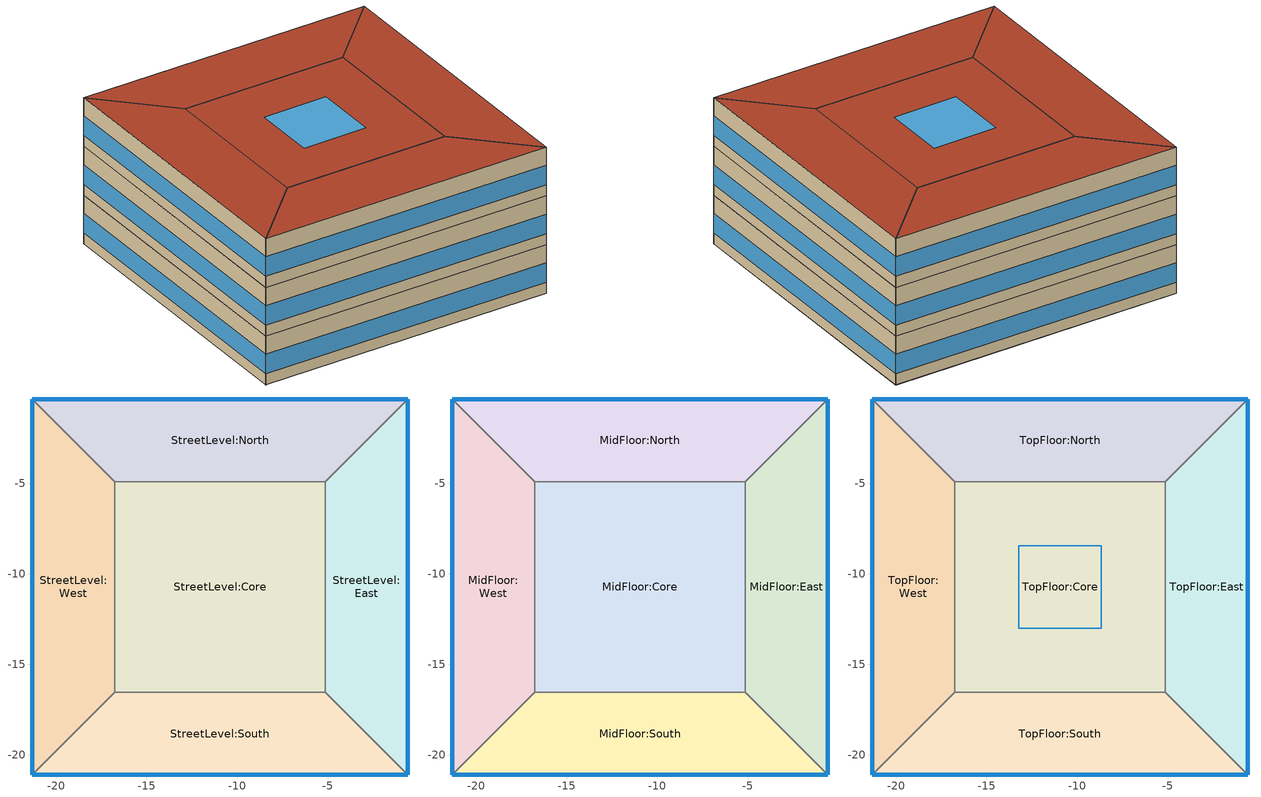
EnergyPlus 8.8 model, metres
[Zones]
StreetLevel:East
 floor adiabatic (InteriorFloor): -0.57,-21.11 -5.15,-16.54 -5.15,-4.91 -0.57,-0.33 z0
 wall outside (EastWall): -0.57,-21.11 -0.57,-0.33 z0:3.5
 wall to StreetLevel:North (InteriorWalls): -0.57,-0.33 -5.15,-4.91 z0:3.5
 wall to StreetLevel:Core (InteriorWalls): -5.15,-4.91 -5.15,-16.54 z0:3.5
 wall to StreetLevel:South (InteriorWalls): -5.15,-16.54 -0.57,-21.11 z0:3.5
 window (EastWindows): -0.57,-21.1 -0.57,-0.35 z0.8:2.2
StreetLevel:Core
 floor adiabatic (InteriorFloor): -5.15,-16.54 -16.78,-16.54 -16.78,-4.91 -5.15,-4.91 z0
 wall to StreetLevel:North (InteriorWalls): -5.15,-4.91 -16.78,-4.91 z0:3.5
 wall to StreetLevel:West (InteriorWalls): -16.78,-4.91 -16.78,-16.54 z0:3.5
 wall to StreetLevel:South (InteriorWalls): -16.78,-16.54 -5.15,-16.54 z0:3.5
StreetLevel:West
 floor adiabatic (InteriorFloor): -21.35,-21.11 -21.35,-0.33 -16.78,-4.91 -16.78,-16.54 z0
 wall outside (WestWall): -21.35,-0.33 -21.35,-21.11 z0:3.5
 wall to StreetLevel:North (InteriorWalls): -16.78,-4.91 -21.35,-0.33 z0:3.5
 wall to StreetLevel:South (InteriorWalls): -21.35,-21.11 -16.78,-16.54 z0:3.5
 window (WestWindows): -21.35,-0.35 -21.35,-21.1 z0.8:2.2
StreetLevel:North
 floor adiabatic (InteriorFloor): -5.15,-4.91 -16.78,-4.91 -21.35,-0.33 -0.57,-0.33 z0
 wall outside (NorthWall): -0.57,-0.33 -21.35,-0.33 z0:3.5
 window (NorthWindows): -0.59,-0.33 -21.34,-0.33 z0.8:2.2
StreetLevel:South
 floor adiabatic (InteriorFloor): -0.57,-21.11 -21.35,-21.11 -16.78,-16.54 -5.15,-16.54 z0
 wall outside (SouthWall): -21.35,-21.11 -0.57,-21.11 z0:3.5
 window (SouthWindows): -21.34,-21.11 -0.59,-21.11 z0.8:2.2
MidFloor:East
 floor to StreetLevel:East (InteriorFloor): -0.57,-21.11 -5.15,-16.54 -5.15,-4.91 -0.57,-0.33 z3.5
 wall outside (EastWall): -0.57,-21.11 -0.57,-0.33 z3.5:7
 wall to MidFloor:North (InteriorWalls): -0.57,-0.33 -5.15,-4.91 z3.5:7
 wall to MidFloor:Core (InteriorWalls): -5.15,-4.91 -5.15,-16.54 z3.5:7
 wall to MidFloor:South (InteriorWalls): -5.15,-16.54 -0.57,-21.11 z3.5:7
 window (EastWindows): -0.57,-21.1 -0.57,-0.35 z4.3:5.7
MidFloor:Core
 floor to StreetLevel:Core (InteriorFloor): -5.15,-16.54 -16.78,-16.54 -16.78,-4.91 -5.15,-4.91 z3.5
 wall to MidFloor:North (InteriorWalls): -5.15,-4.91 -16.78,-4.91 z3.5:7
 wall to MidFloor:West (InteriorWalls): -16.78,-4.91 -16.78,-16.54 z3.5:7
 wall to MidFloor:South (InteriorWalls): -16.78,-16.54 -5.15,-16.54 z3.5:7
MidFloor:West
 floor to StreetLevel:West (InteriorFloor): -21.35,-21.11 -21.35,-0.33 -16.78,-4.91 -16.78,-16.54 z3.5
 wall outside (WestWall): -21.35,-0.33 -21.35,-21.11 z3.5:7
 wall to MidFloor:North (InteriorWalls): -16.78,-4.91 -21.35,-0.33 z3.5:7
 wall to MidFloor:South (InteriorWalls): -21.35,-21.11 -16.78,-16.54 z3.5:7
 window (WestWindows): -21.35,-0.35 -21.35,-21.1 z4.3:5.7
MidFloor:North
 floor to StreetLevel:North (InteriorFloor): -5.15,-4.91 -16.78,-4.91 -21.35,-0.33 -0.57,-0.33 z3.5
 wall outside (NorthWall): -0.57,-0.33 -21.35,-0.33 z3.5:7
 window (NorthWindows): -0.59,-0.33 -21.34,-0.33 z4.3:5.7
MidFloor:South
 floor to StreetLevel:South (InteriorFloor): -0.57,-21.11 -21.35,-21.11 -16.78,-16.54 -5.15,-16.54 z3.5
 wall outside (SouthWall): -21.35,-21.11 -0.57,-21.11 z3.5:7
 window (SouthWindows): -21.34,-21.11 -0.59,-21.11 z4.3:5.7
TopFloor:East
 floor to MidFloor:East (InteriorFloor): -0.57,-21.11 -5.15,-16.54 -5.15,-4.91 -0.57,-0.33 z7
 wall outside (EastWall): -0.57,-21.11 -0.57,-0.33 z7:10.5
 wall to TopFloor:North (InteriorWalls): -0.57,-0.33 -5.15,-4.91 z7:10.5
 wall to TopFloor:Core (InteriorWalls): -5.15,-4.91 -5.15,-16.54 z7:10.5
 wall to TopFloor:South (InteriorWalls): -5.15,-16.54 -0.57,-21.11 z7:10.5
 window (EastWindows): -0.57,-21.1 -0.57,-0.35 z7.8:9.2
 roof outside (Roof): -0.57,-21.11 -0.57,-0.33 -5.15,-4.91 -5.15,-16.54 z10.5
TopFloor:Core
 floor to MidFloor:Core (InteriorFloor): -5.15,-16.54 -16.78,-16.54 -16.78,-4.91 -5.15,-4.91 z7
 wall to TopFloor:North (InteriorWalls): -5.15,-4.91 -16.78,-4.91 z7:10.5
 wall to TopFloor:West (InteriorWalls): -16.78,-4.91 -16.78,-16.54 z7:10.5
 wall to TopFloor:South (InteriorWalls): -16.78,-16.54 -5.15,-16.54 z7:10.5
 roof outside (Roof): -16.78,-16.54 -5.15,-16.54 -5.15,-4.91 -16.78,-4.91 z10.5
 skylight (Skylights): -13.25,-13.01 -8.68,-13.01 -8.68,-8.44 -13.25,-8.44 z10.5
TopFloor:West
 floor to MidFloor:West (InteriorCeiling): -21.35,-21.11 -21.35,-0.33 -16.78,-4.91 -16.78,-16.54 z7
 wall outside (WestWall): -21.35,-0.33 -21.35,-21.11 z7:10.5
 wall to TopFloor:North (InteriorWalls): -16.78,-4.91 -21.35,-0.33 z7:10.5
 wall to TopFloor:South (InteriorWalls): -21.35,-21.11 -16.78,-16.54 z7:10.5
 window (WestWindows): -21.35,-0.35 -21.35,-21.1 z7.8:9.2
 roof outside (Roof): -21.35,-21.11 -16.78,-16.54 -16.78,-4.91 -21.35,-0.33 z10.5
TopFloor:North
 floor to MidFloor:North (InteriorFloor): -5.15,-4.91 -16.78,-4.91 -21.35,-0.33 -0.57,-0.33 z7
 wall outside (NorthWall): -0.57,-0.33 -21.35,-0.33 z7:10.5
 window (NorthWindows): -0.59,-0.33 -21.34,-0.33 z7.8:9.2
 roof outside (Roof): -16.78,-4.91 -5.15,-4.91 -0.57,-0.33 -21.35,-0.33 z10.5
TopFloor:South
 floor to MidFloor:South (InteriorFloor): -0.57,-21.11 -21.35,-21.11 -16.78,-16.54 -5.15,-16.54 z7
 wall outside (SouthWall): -21.35,-21.11 -0.57,-21.11 z7:10.5
 window (SouthWindows): -21.34,-21.11 -0.59,-21.11 z7.8:9.2
 roof outside (Roof): -21.35,-21.11 -0.57,-21.11 -5.15,-16.54 -16.78,-16.54 z10.5
[Building]
jE+: North Axis {deg}=0; Terrain=Urban; Loads Convergence Tolerance Value=0.04; Temperature Convergence Tolerance Value {deltaC}=0.4; Solar Distribution=FullInteriorAndExteriorWithReflections; Maximum Number of Warmup Days=365; Minimum Number of Warmup Days=6
[SizingPeriod:WeatherFileConditionType] Day of Week for Start Day=Monday; Use Weather File Daylight Saving Period=Yes; Use Weather File Rain and Snow Indicators=Yes
Name | Period Selection
Typical Summer | SummerTypical
Typical Winter | WinterTypical
[Site:GroundReflectance:SnowModifier]
2, 2
[Material] Thermal Absorptance=0.9
Name | Roughness | Thickness {m} | Conductivity {W/m-K} | Density {kg/m3} | Specific Heat {J/kg-K} | Solar Absorptance | Visible Absorptance
BioPCMDSCM27Q23; BioPCMDSCM27Q25; BioPCMDSCM27Q27 | VeryRough | 0.011 | 0.2 | 235 | 1970 | 0.1 | 0.5
OutsideRoof_BaselineLowSlopeRoof_SRI78 | VeryRough | 0.005 | 0.5 | 500 | 500 | 0.36 | 0.36
Gypsum Board | MediumSmooth | 0.0159 | 0.16 | 800 | 1090 | 0.7 | 0.7
FloorTile | MediumSmooth | 0.0127 | 0.057 | 700 | 590 | 0.7 | 0.7
CeilingTiles | Rough | 0.0008 | 0.056 | 380 | 1000 | 0.7 | 0.7
EIFS Or Stucco Finish | VeryRough | 0.0095 | 0.72 | 1856 | 840 | 0.7 | 0.7
Roof_Rigid_IEAD_CZ_2-8; DoubleT_Roof_Rigid_IEAD_CZ_2-8 | MediumRough | 0.01 | 0.00275 | 72 | 1680 | 0.7 | 0.7
OutboundciRigid-SFWall_CZ_4-8 | MediumRough | 0.0508 | 0.039 | 72 | 1680 | 0.7 | 0.7
NorthInboundCellularGlassSFWall_CZ_4-8; EastInboundCellularGlassSFWall_CZ_4-8; SouthInboundCellularGlassSFWall_CZ_4-8; WestInboundCellularGlassSFWall_CZ_4-8 | MediumRough | 0.0508 | 0.0384 | 136 | 750 | 0.7 | 0.7
NorthDoubleTInboundCellularGlassSFWall_CZ_4-8; EastDoubleTInboundCellularGlassSFWall_CZ_4-8; SouthDoubleTInboundCellularGlassSFWall_CZ_4-8; WestDoubleTInboundCellularGlassSFWall_CZ_4-8 | MediumRough | 0.1016 | 0.0384 | 136 | 750 | 0.7 | 0.7
BioPCMDSCM51Q23; BioPCMDSCM51Q25; BioPCMDSCM51Q27 | VeryRough | 0.020828 | 0.2 | 235 | 1970 | 0.1 | 0.5
[WindowMaterial:SimpleGlazingSystem]
Name | U-Factor {W/m2-K} | Solar Heat Gain Coefficient | Visible Transmittance
NorthTPTWindows; EastTPTWindows; SouthTPTWindows; WestTPTWindows | 2.56 | 0.25 | 0.36
NorthDoublePaneClearWindows; EastDoublePaneClearWindows; SouthDoublePaneClearWindows; WestDoublePaneClearWindows; Skylights | 3.12 | 0.4 | 0.55
[WindowMaterial:Blind]
BLIND: Slat Orientation=HORIZONTAL; Slat Width {m}=0.025; Slat Separation {m}=0.01875; Slat Thickness {m}=0.001; Slat Angle {deg}=45; Slat Conductivity {W/m-K}=0.1; Slat Beam Solar Transmittance=0; Front Side Slat Beam Solar Reflectance=0.7; Back Side Slat Beam Solar Reflectance=0.7; Slat Diffuse Solar Transmittance=0; Front Side Slat Diffuse Solar Reflectance=0.7; Back Side Slat Diffuse Solar Reflectance=0.7; Slat Beam Visible Transmittance=0; Front Side Slat Beam Visible Reflectance=0.5; Back Side Slat Beam Visible Reflectance=0.5; Slat Diffuse Visible Transmittance=0; Front Side Slat Diffuse Visible Reflectance=0.5; Back Side Slat Diffuse Visible Reflectance=0.5; Slat Infrared Hemispherical Transmittance=0; Front Side Slat Infrared Hemispherical Emissivity=0.9; Back Side Slat Infrared Hemispherical Emissivity=0.9; Blind to Glass Distance {m}=0.05; Blind Top Opening Multiplier=0.5; Blind Bottom Opening Multiplier=0.5; Blind Left Side Opening Multiplier=0; Blind Right Side Opening Multiplier=0; Minimum Slat Angle {deg}=5; Maximum Slat Angle {deg}=175
[MaterialProperty:PhaseChangeDualCurve] Hysteresis Method=CurveShift; Temperature Coefficient for Thermal Conductivity {W/m-K2}=0; Latent Heat of Fusion {J/kg}=200000; Liquid State Specific Heat {J/kg-K}=2000; High Temperature Difference of Melting Curve {deltaC}=1; Low Temperature Difference of Melting Curve {deltaC}=1; Latent Heat of Solidification {J/kg}=200000; Solid State Specific Heat {J/kg-K}=2000; High Temperature Difference of Freezing Curve {deltaC}=1; Low Temperature Difference of Freezing Curve {deltaC}=1
Name | Peak Melting Temperature {C} | Peak Freezing Temperature {C}
BioPCMDSCM27Q23; BioPCMDSCM51Q23 | 24 | 22
BioPCMDSCM27Q25; BioPCMDSCM51Q25 | 26 | 24
BioPCMDSCM27Q27; BioPCMDSCM51Q27 | 28 | 26
[Construction]
InteriorWalls: Gypsum Board, Gypsum Board
InteriorFloor: FloorTile, CeilingTiles
InteriorCeiling: CeilingTiles, FloorTile
Roof: OutsideRoof_BaselineLowSlopeRoof_SRI78, Roof_Rigid_IEAD_CZ_2-8, CeilingTiles
NorthWall: EIFS Or Stucco Finish, OutboundciRigid-SFWall_CZ_4-8, NorthInboundCellularGlassSFWall_CZ_4-8, Gypsum Board
EastWall: EIFS Or Stucco Finish, OutboundciRigid-SFWall_CZ_4-8, EastInboundCellularGlassSFWall_CZ_4-8, Gypsum Board
SouthWall: EIFS Or Stucco Finish, OutboundciRigid-SFWall_CZ_4-8, SouthInboundCellularGlassSFWall_CZ_4-8, Gypsum Board
WestWall: EIFS Or Stucco Finish, OutboundciRigid-SFWall_CZ_4-8, WestInboundCellularGlassSFWall_CZ_4-8, Gypsum Board
Roof_M27Q23: OutsideRoof_BaselineLowSlopeRoof_SRI78, Roof_Rigid_IEAD_CZ_2-8, BioPCMDSCM27Q23, CeilingTiles
NorthWall_M27Q23: EIFS Or Stucco Finish, OutboundciRigid-SFWall_CZ_4-8, NorthInboundCellularGlassSFWall_CZ_4-8, BioPCMDSCM27Q23, Gypsum Board
EastWall_M27Q23: EIFS Or Stucco Finish, OutboundciRigid-SFWall_CZ_4-8, EastInboundCellularGlassSFWall_CZ_4-8, BioPCMDSCM27Q23, Gypsum Board
SouthWall_M27Q23: EIFS Or Stucco Finish, OutboundciRigid-SFWall_CZ_4-8, SouthInboundCellularGlassSFWall_CZ_4-8, BioPCMDSCM27Q23, Gypsum Board
WestWall_M27Q23: EIFS Or Stucco Finish, OutboundciRigid-SFWall_CZ_4-8, WestInboundCellularGlassSFWall_CZ_4-8, BioPCMDSCM27Q23, Gypsum Board
Roof_DoubleR: OutsideRoof_BaselineLowSlopeRoof_SRI78, DoubleT_Roof_Rigid_IEAD_CZ_2-8, CeilingTiles
NorthWall_DoubleR: EIFS Or Stucco Finish, OutboundciRigid-SFWall_CZ_4-8, NorthDoubleTInboundCellularGlassSFWall_CZ_4-8, Gypsum Board
EastWall_DoubleR: EIFS Or Stucco Finish, OutboundciRigid-SFWall_CZ_4-8, EastDoubleTInboundCellularGlassSFWall_CZ_4-8, Gypsum Board
SouthWall_DoubleR: EIFS Or Stucco Finish, OutboundciRigid-SFWall_CZ_4-8, SouthDoubleTInboundCellularGlassSFWall_CZ_4-8, Gypsum Board
WestWall_DoubleR: EIFS Or Stucco Finish, OutboundciRigid-SFWall_CZ_4-8, WestDoubleTInboundCellularGlassSFWall_CZ_4-8, Gypsum Board
NorthTPTWindows: NorthTPTWindows
EastTPTWindows: EastTPTWindows
SouthTPTWindows: SouthTPTWindows
WestTPTWindows: WestTPTWindows
NorthWindows: NorthDoublePaneClearWindows
EastWindows: EastDoublePaneClearWindows
SouthWindows: SouthDoublePaneClearWindows
WestWindows: WestDoublePaneClearWindows
Roof_M27Q25: OutsideRoof_BaselineLowSlopeRoof_SRI78, Roof_Rigid_IEAD_CZ_2-8, BioPCMDSCM27Q25, CeilingTiles
NorthWall_M27Q25: EIFS Or Stucco Finish, OutboundciRigid-SFWall_CZ_4-8, NorthInboundCellularGlassSFWall_CZ_4-8, BioPCMDSCM27Q25, Gypsum Board
EastWall_M27Q25: EIFS Or Stucco Finish, OutboundciRigid-SFWall_CZ_4-8, EastInboundCellularGlassSFWall_CZ_4-8, BioPCMDSCM27Q25, Gypsum Board
SouthWall_M27Q25: EIFS Or Stucco Finish, OutboundciRigid-SFWall_CZ_4-8, SouthInboundCellularGlassSFWall_CZ_4-8, BioPCMDSCM27Q25, Gypsum Board
WestWall_M27Q25: EIFS Or Stucco Finish, OutboundciRigid-SFWall_CZ_4-8, WestInboundCellularGlassSFWall_CZ_4-8, BioPCMDSCM27Q25, Gypsum Board
Roof_M27Q27: OutsideRoof_BaselineLowSlopeRoof_SRI78, Roof_Rigid_IEAD_CZ_2-8, BioPCMDSCM27Q27, CeilingTiles
NorthWall_M27Q27: EIFS Or Stucco Finish, OutboundciRigid-SFWall_CZ_4-8, NorthInboundCellularGlassSFWall_CZ_4-8, BioPCMDSCM27Q27, Gypsum Board
EastWall_M27Q27: EIFS Or Stucco Finish, OutboundciRigid-SFWall_CZ_4-8, EastInboundCellularGlassSFWall_CZ_4-8, BioPCMDSCM27Q27, Gypsum Board
SouthWall_M27Q27: EIFS Or Stucco Finish, OutboundciRigid-SFWall_CZ_4-8, SouthInboundCellularGlassSFWall_CZ_4-8, BioPCMDSCM27Q27, Gypsum Board
WestWall_M27Q27: EIFS Or Stucco Finish, OutboundciRigid-SFWall_CZ_4-8, WestInboundCellularGlassSFWall_CZ_4-8, BioPCMDSCM27Q27, Gypsum Board
Roof_M51Q23: OutsideRoof_BaselineLowSlopeRoof_SRI78, OutboundciRigid-SFWall_CZ_4-8, BioPCMDSCM27Q23, CeilingTiles
NorthWall_M51Q23: EIFS Or Stucco Finish, OutboundciRigid-SFWall_CZ_4-8, NorthInboundCellularGlassSFWall_CZ_4-8, BioPCMDSCM51Q23, Gypsum Board
EastWall_M51Q23: EIFS Or Stucco Finish, OutboundciRigid-SFWall_CZ_4-8, EastInboundCellularGlassSFWall_CZ_4-8, BioPCMDSCM51Q23, Gypsum Board
SouthWall_M51Q23: EIFS Or Stucco Finish, OutboundciRigid-SFWall_CZ_4-8, SouthInboundCellularGlassSFWall_CZ_4-8, BioPCMDSCM51Q23, Gypsum Board
WestWall_M51Q23: EIFS Or Stucco Finish, OutboundciRigid-SFWall_CZ_4-8, WestInboundCellularGlassSFWall_CZ_4-8, BioPCMDSCM51Q23, Gypsum Board
Roof_M51Q25: OutsideRoof_BaselineLowSlopeRoof_SRI78, Roof_Rigid_IEAD_CZ_2-8, BioPCMDSCM51Q25, CeilingTiles
NorthWall_M51Q25: EIFS Or Stucco Finish, OutboundciRigid-SFWall_CZ_4-8, NorthInboundCellularGlassSFWall_CZ_4-8, BioPCMDSCM51Q25, Gypsum Board
EastWall_M51Q25: EIFS Or Stucco Finish, OutboundciRigid-SFWall_CZ_4-8, EastInboundCellularGlassSFWall_CZ_4-8, BioPCMDSCM51Q25, Gypsum Board
SouthWall_M51Q25: EIFS Or Stucco Finish, OutboundciRigid-SFWall_CZ_4-8, SouthInboundCellularGlassSFWall_CZ_4-8, BioPCMDSCM51Q25, Gypsum Board
WestWall_M51Q25: EIFS Or Stucco Finish, OutboundciRigid-SFWall_CZ_4-8, WestInboundCellularGlassSFWall_CZ_4-8, BioPCMDSCM51Q25, Gypsum Board
Roof_M51Q27: OutsideRoof_BaselineLowSlopeRoof_SRI78, OutboundciRigid-SFWall_CZ_4-8, BioPCMDSCM51Q27, CeilingTiles
NorthWall_M51Q27: EIFS Or Stucco Finish, OutboundciRigid-SFWall_CZ_4-8, NorthInboundCellularGlassSFWall_CZ_4-8, BioPCMDSCM51Q27, Gypsum Board
EastWall_M51Q27: EIFS Or Stucco Finish, OutboundciRigid-SFWall_CZ_4-8, EastInboundCellularGlassSFWall_CZ_4-8, BioPCMDSCM51Q27, Gypsum Board
SouthWall_M51Q27: EIFS Or Stucco Finish, OutboundciRigid-SFWall_CZ_4-8, SouthInboundCellularGlassSFWall_CZ_4-8, BioPCMDSCM51Q27, Gypsum Board
WestWall_M51Q27: EIFS Or Stucco Finish, OutboundciRigid-SFWall_CZ_4-8, WestInboundCellularGlassSFWall_CZ_4-8, BioPCMDSCM51Q27, Gypsum Board
Skylights: Skylights
[WindowProperty:ShadingControl] Shading Type=InteriorBlind; Shading Control Type=OnIfHighGlare; Shading Control Is Scheduled=No; Glare Control Is Active=Yes; Shading Device Material=BLIND; Type of Slat Angle Control for Blinds=BlockBeamSolar
NorthWindowsShades; EastWindowsShades; SouthWindowsShades; WestWindowsShades
[HeatBalanceSettings:ConductionFiniteDifference]
Difference Scheme=FullyImplicitFirstOrder; Space Discretization Constant=3; Relaxation Factor=1; Inside Face Surface Temperature Convergence Criteria=0.01
[Zone] Type=1; Multiplier=1; Volume {m3}=autocalculate; Floor Area {m2}=autocalculate; Zone Inside Convection Algorithm=TARP
StreetLevel:East; StreetLevel:Core; StreetLevel:West; StreetLevel:North; StreetLevel:South; MidFloor:East; MidFloor:Core; MidFloor:West; MidFloor:North; MidFloor:South; TopFloor:East; TopFloor:Core; TopFloor:West; TopFloor:North; TopFloor:South
[Daylighting:Controls] Total Daylighting Reference Points=1; Fraction of Zone Controlled by First Reference Point=1; Fraction of Zone Controlled by Second Reference Point=0; Illuminance Setpoint at First Reference Point {lux}=300; Illuminance Setpoint at Second Reference Point {lux}=300; Lighting Control Type=2; Glare Calculation Azimuth Angle of View Direction Clockwise from Zone y-Axis {deg}=0; Maximum Allowable Discomfort Glare Index=22; Number of Stepped Control Steps=2; Probability Lighting will be Reset When Needed in Manual Stepped Control=1
Name | X-Coordinate of First Reference Point {m} | Y-Coordinate of First Reference Point {m} | Z-Coordinate of First Reference Point {m}
StreetLevel:East | -2.36 | -10.223 | 0.8
StreetLevel:West | -18.567 | -10.223 | 0.8
StreetLevel:North | -10.464 | -2.119 | 0.8
StreetLevel:South | -10.464 | -18.327 | 0.8
MidFloor:East | -2.36 | -10.223 | 4.3
MidFloor:West | -18.567 | -10.223 | 4.3
MidFloor:North | -10.464 | -2.119 | 4.3
MidFloor:South | -10.464 | -18.327 | 4.3
TopFloor:East | -2.36 | -10.223 | 7.8
TopFloor:West | -18.567 | -10.223 | 7.8
TopFloor:North | -10.464 | -2.119 | 7.8
TopFloor:South | -10.464 | -18.327 | 7.8
[DesignSpecification:OutdoorAir]
Office_ASHRAE 62.1-Outdoor Air: Outdoor Air Method=Maximum; Outdoor Air Flow per Person {m3/s-person}=0.00236; Outdoor Air Flow per Zone Floor Area {m3/s-m2}=0.001016; Outdoor Air Flow Air Changes per Hour {1/hr}=0
[Sizing:Zone]
Offices: Zone Cooling Design Supply Air Temperature Input Method=SupplyAirTemperature; Zone Cooling Design Supply Air Temperature {C}=11.1111; Zone Heating Design Supply Air Temperature Input Method=SupplyAirTemperature; Zone Heating Design Supply Air Temperature {C}=43.3333; Zone Cooling Design Supply Air Humidity Ratio {kgWater/kgDryAir}=0.0077; Zone Heating Design Supply Air Humidity Ratio {kgWater/kgDryAir}=0.0156; Design Specification Outdoor Air Object=Office_ASHRAE 62.1-Outdoor Air; Zone Heating Sizing Factor=1; Zone Cooling Sizing Factor=1; Cooling Design Air Flow Method=DesignDay; Cooling Design Air Flow Rate {m3/s}=0; Heating Design Air Flow Method=DesignDay; Heating Design Air Flow Rate {m3/s}=0
[ZoneControl:Thermostat] Control Type Schedule=HVACTemplate-Always 4; Control 1=TemplateThermostat Dual SP Control
Name | Zone or ZoneList
StreetLevel:East Thermostat | StreetLevel:East
StreetLevel:Core Thermostat | StreetLevel:Core
StreetLevel:West Thermostat | StreetLevel:West
StreetLevel:North Thermostat | StreetLevel:North
StreetLevel:South Thermostat | StreetLevel:South
MidFloor:East Thermostat | MidFloor:East
MidFloor:Core Thermostat | MidFloor:Core
MidFloor:West Thermostat | MidFloor:West
MidFloor:North Thermostat | MidFloor:North
MidFloor:South Thermostat | MidFloor:South
TopFloor:East Thermostat | TopFloor:East
TopFloor:Core Thermostat | TopFloor:Core
TopFloor:West Thermostat | TopFloor:West
TopFloor:North Thermostat | TopFloor:North
TopFloor:South Thermostat | TopFloor:South
[ThermostatSetpoint:DualSetpoint]
TemplateThermostat Dual SP Control: Heating Setpoint Temperature Schedule=Heating SP Sch; Cooling Setpoint Temperature Schedule=Cooling SP Sch
[ZoneHVAC:IdealLoadsAirSystem] Maximum Heating Supply Air Temperature {C}=50; Minimum Cooling Supply Air Temperature {C}=13; Maximum Heating Supply Air Humidity Ratio {kgWater/kgDryAir}=0.0156; Minimum Cooling Supply Air Humidity Ratio {kgWater/kgDryAir}=0.0077; Heating Limit=NoLimit; Cooling Limit=NoLimit; Dehumidification Control Type=ConstantSensibleHeatRatio; Cooling Sensible Heat Ratio=0.7; Humidification Control Type=None; Design Specification Outdoor Air Object=Office_ASHRAE 62.1-Outdoor Air; Demand Controlled Ventilation Type=None; Outdoor Air Economizer Type=NoEconomizer; Heat Recovery Type=None; Sensible Heat Recovery Effectiveness=0.7; Latent Heat Recovery Effectiveness=0.65
StreetLevel:East Ideal Loads Air System; StreetLevel:Core Ideal Loads Air System; StreetLevel:West Ideal Loads Air System; StreetLevel:North Ideal Loads Air System; StreetLevel:South Ideal Loads Air System; MidFloor:East Ideal Loads Air System; MidFloor:Core Ideal Loads Air System; MidFloor:West Ideal Loads Air System; MidFloor:North Ideal Loads Air System; MidFloor:South Ideal Loads Air System; TopFloor:East Ideal Loads Air System; TopFloor:Core Ideal Loads Air System; TopFloor:West Ideal Loads Air System; TopFloor:North Ideal Loads Air System; TopFloor:South Ideal Loads Air System
[Zone equipment]
StreetLevel:East: StreetLevel:East Ideal Loads Air System
StreetLevel:Core: StreetLevel:Core Ideal Loads Air System
StreetLevel:West: StreetLevel:West Ideal Loads Air System
StreetLevel:North: StreetLevel:North Ideal Loads Air System
StreetLevel:South: StreetLevel:South Ideal Loads Air System
MidFloor:East: MidFloor:East Ideal Loads Air System
MidFloor:Core: MidFloor:Core Ideal Loads Air System
MidFloor:West: MidFloor:West Ideal Loads Air System
MidFloor:North: MidFloor:North Ideal Loads Air System
MidFloor:South: MidFloor:South Ideal Loads Air System
TopFloor:East: TopFloor:East Ideal Loads Air System
TopFloor:Core: TopFloor:Core Ideal Loads Air System
TopFloor:West: TopFloor:West Ideal Loads Air System
TopFloor:North: TopFloor:North Ideal Loads Air System
TopFloor:South: TopFloor:South Ideal Loads Air System
[ComponentCost:LineItem] Type=Cost; Line Item Type=Construction
Name | Item | Cost per Area {$/m2}
Roof_M27Q23 | Roof_M27Q23 | 29.0654
NorthWall_M27Q23 | NorthWall_M27Q23 | 29.0654
EastWall_M27Q23 | EastWall_M27Q23 | 29.0654
SouthWall_M27Q23 | SouthWall_M27Q23 | 29.0654
WestWall_M27Q23 | WestWall_M27Q23 | 29.0654
Roof_M27Q23 | Roof_M27Q23 | 27
NorthWall_M27Q23 | NorthWall_M27Q23 | 27
EastWall_M27Q23 | EastWall_M27Q23 | 27
SouthWall_M27Q23 | SouthWall_M27Q23 | 27
WestWall_M27Q23 | WestWall_M27Q23 | 27
Roof_M27Q25 | Roof_M27Q25 | 27
NorthWall_M27Q25 | NorthWall_M27Q25 | 27
EastWall_M27Q25 | EastWall_M27Q25 | 27
SouthWall_M27Q25 | SouthWall_M27Q25 | 27
WestWall_M27Q25 | WestWall_M27Q25 | 27
Roof_M27Q27 | Roof_M27Q27 | 27
NorthWall_M27Q27 | NorthWall_M27Q27 | 27
EastWall_M27Q27 | EastWall_M27Q27 | 27
SouthWall_M27Q27 | SouthWall_M27Q27 | 27
WestWall_M27Q27 | WestWall_M27Q27 | 27
Roof_M51Q23 | Roof_M51Q23 | 42
NorthWall_M51Q23 | NorthWall_M51Q23 | 42
EastWall_M51Q23 | EastWall_M51Q23 | 42
SouthWall_M51Q23 | SouthWall_M51Q23 | 42
WestWall_M51Q23 | WestWall_M51Q23 | 42
Roof_M51Q25 | Roof_M51Q25 | 42
NorthWall_M51Q25 | NorthWall_M51Q25 | 42
EastWall_M51Q25 | EastWall_M51Q25 | 42
SouthWall_M51Q25 | SouthWall_M51Q25 | 42
WestWall_M51Q25 | WestWall_M51Q25 | 42
Roof_M51Q27 | Roof_M51Q27 | 42
NorthWall_M51Q27 | NorthWall_M51Q27 | 42
EastWall_M51Q27 | EastWall_M51Q27 | 42
SouthWall_M51Q27 | SouthWall_M51Q27 | 42
WestWall_M51Q27 | WestWall_M51Q27 | 42
Roof_DoubleR | Roof_DoubleR | 29.0654
NorthWall_DoubleR | NorthWall_DoubleR | 29.0654
EastWall_DoubleR | EastWall_DoubleR | 29.0654
SouthWall_DoubleR | SouthWall_DoubleR | 29.0654
WestWall_DoubleR | WestWall_DoubleR | 29.0654
NorthTPTWindows | NorthTPTWindows | 43.6497
EastTPTWindows | EastTPTWindows | 43.6497
SouthTPTWindows | SouthTPTWindows | 43.6497
WestTPTWindows | WestTPTWindows | 43.6497
[UtilityCost:Tariff] Conversion Factor Choice=kWh
Name | Output Meter | Buy Or Sell | Time of Use Period Schedule | Season Schedule
HeatingCharge | DistrictHeating:Facility | buyFromUtility
PeakSummerCoolingCharge; MidPeakSummerCoolingCharge; MidPeakNotSummerCoolingCharge | DistrictCooling:Facility | BuyFromUtility | SCE_TimeOfDayPriceingSchedule | TwoSeasonSchedule
SummerOffPeakCoolingCharge; NotSummerOffPeakCoolingCharge | DistrictCooling:Facility | buyFromUtility | SCE_TimeOfDayPriceingSchedule | TwoSeasonSchedule
[UtilityCost:Charge:Simple] Source Variable=totalEnergy; Category Variable=EnergyCharges; Cost per Unit Value or Variable=0.1
Name | Tariff | Season
HeatingCharge | HeatingCharge | Annual
SummerOffPeakCoolingCharge | SummerOffPeakCoolingCharge | Summer
PeakSummerCoolingCharge | PeakSummerCoolingCharge | Summer
MidPeakSummerCoolingCharge | MidPeakSummerCoolingCharge | Summer
NotSummerOffPeakCoolingCharge | NotSummerOffPeakCoolingCharge | Winter
MidPeakNotSummerCoolingCharge | MidPeakNotSummerCoolingCharge | Winter
[Schedule:Compact]
Heating SP Sch: Through: 31 Dec, For: AllDays, Until: 07:00, 17.7778, Until: 18:00, 21.111, Until 24:00, 17.7778
Cooling SP Sch: Through: 31 Dec, For: AllDays, Until: 06:00, 29.4444, Until 18:00, 24.444, Until: 24:00, 29.4444
SCE_TimeOfDayPriceingSchedule: Through: 5/31, For: Weekdays, Until: 08:00, 3, Until: 21:00, 4, Until: 24:00, 3, For: Weekends Holidays SummerDesignDay WinterDesignDay CustomDay1 CustomDay2 AllOtherDays, Until: 24:00, 3, Through: 9/30, For: Weekdays, Until: 08:00, 3, Until: 12:00, 4, Until: 18:00, 1, Until: 23:00, 4, Until: 24:00, 3, For: Weekends Holidays SummerDesignDay WinterDesignDay CustomDay1 CustomDay2 AllOtherDays, Until: 24:00, 3, Through: 12/31, For: Weekdays, Until: 08:00, 3, Until: 21:00, 4, Until: 24:00, 3, For: Weekends Holidays SummerDesignDay WinterDesignDay CustomDay1 CustomDay2 AllOtherDays, Until: 24:00, 3
TwoSeasonSchedule: Through: 5/31, For: AllDays, Until: 24:00, 1, Through: 9/30, For: AllDays, Until: 24:00, 3, Through: 12/31, For: AllDays, Until: 24:00, 1
HVACTemplate-Always 4: Through: 12/31, For: AllDays, Until: 24:00, 4
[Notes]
Not limited
